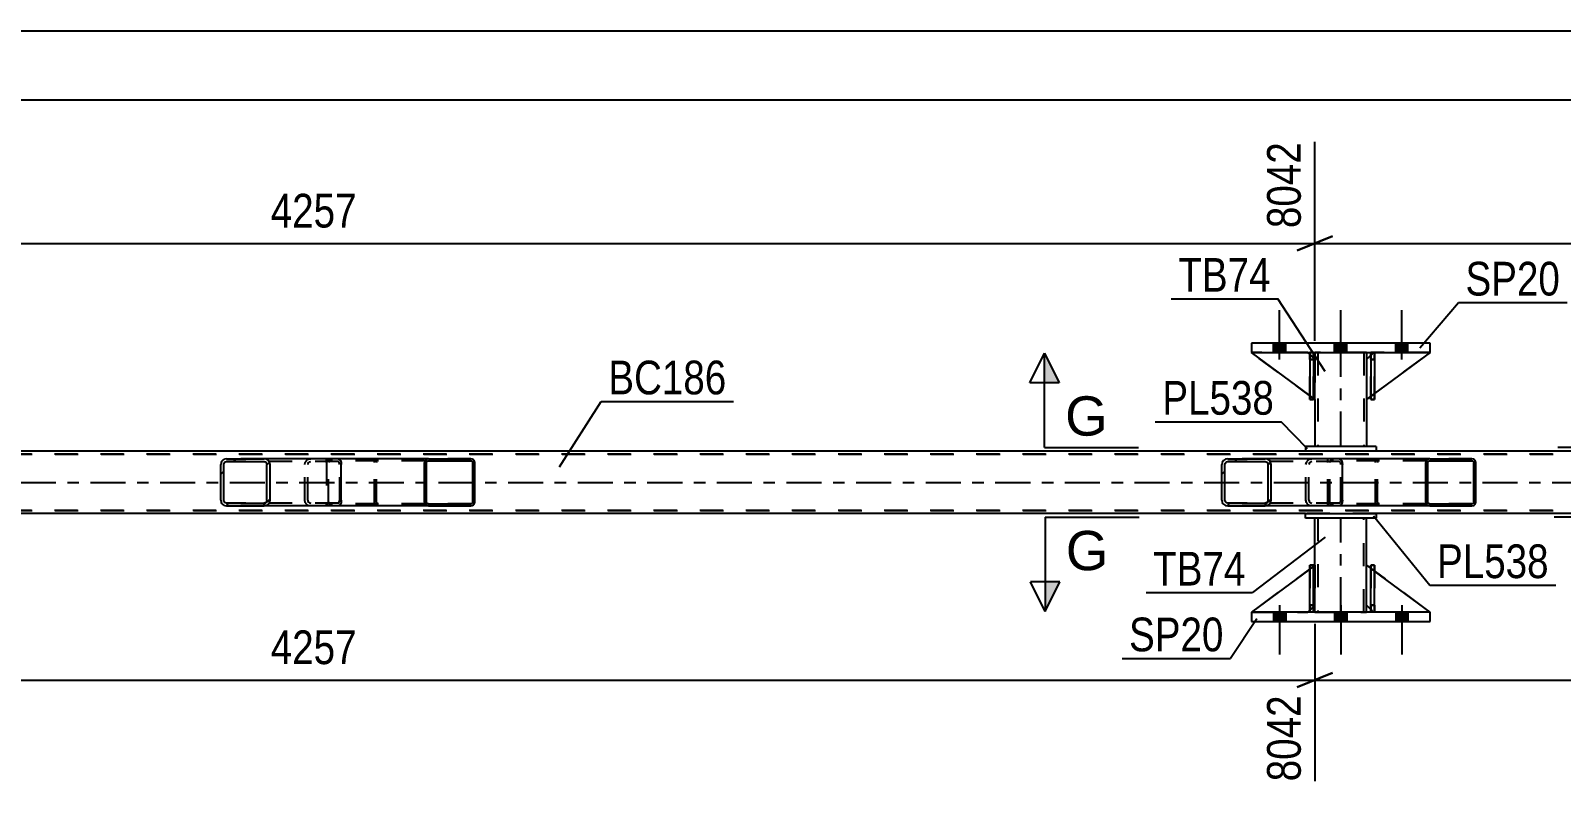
# Model space of a CAD drawing. Header units: millimetres. Extents: x 0 to 841, y 0 to 594.
# Drawn here: x 218.7 to 348.9, y 226.1 to 290.5 of the extents above; entities that cross this region are included whole.
import ezdxf

# ---------------------------------------------------------------- set-up
doc = ezdxf.new("R2010")
doc.units = ezdxf.units.MM
doc.linetypes.add('DXK_LINE_DOT2', pattern=[3.9198, 1.9599, -1.9599])
doc.linetypes.add('DXK_LINE_DOT3', pattern=[5.9187, 2.979, -0.9799, 0.9799, -0.9799])
doc.styles.add('Arial', font='ARIAL.TTF', dxfattribs={"height": 0.2})
doc.styles.add('Arial Narrow', font='ARIALN.TTF', dxfattribs={"height": 0.2})

# ---------------------------------------------------------------- blocks, each defined once
blk = doc.blocks.new('Part-318884897-5511 - 5502')
at = {"color": 7, "linetype": 'DXK_LINE_DOT2'}
for p, q in [((332.32, 241.67), (332.32, 245.07)), ((332.32, 245.07), (337.72, 241.07)), ((332.92, 241.07), (332.32, 241.67)), ((337.72, 241.07), (332.92, 241.07))]:
    blk.add_line(p, q, dxfattribs=at)
blk = doc.blocks.new('Part-318884897-5504 - 5502')
at = {"color": 7, "linetype": 'DXK_LINE_DOT2'}
for p, q in [((327.8, 245.07), (327.48, 245.07)), ((327.48, 241.67), (327.48, 245.07)), ((327.48, 241.07), (327.48, 245.07)), ((327.8, 245.07), (327.8, 241.67)), ((327.8, 241.07), (327.8, 245.07)), ((327.8, 241.67), (327.48, 241.67)), ((327.48, 241.07), (327.48, 241.67)), ((327.8, 241.07), (327.48, 241.07)), ((327.8, 241.67), (327.8, 241.07)), ((327.8, 241.07), (327.8, 241.07))]:
    blk.add_line(p, q, dxfattribs=at)
blk = doc.blocks.new('Part-318884897-5505 - 5502')
at = {"color": 7, "linetype": 'DXK_LINE_DOT2'}
for p, q in [((333, 245.07), (332.68, 245.07)), ((332.68, 241.67), (332.68, 245.07)), ((332.68, 241.07), (332.68, 245.07)), ((333, 245.07), (333, 241.67)), ((333, 241.07), (333, 245.07)), ((333, 241.67), (332.68, 241.67)), ((332.68, 241.07), (332.68, 241.67)), ((333, 241.07), (332.68, 241.07)), ((333, 241.67), (333, 241.07)), ((333, 241.07), (333, 241.07))]:
    blk.add_line(p, q, dxfattribs=at)
blk = doc.blocks.new('Part-318884897-5506 - 5502')
at = {"color": 2, "linetype": 'Continuous'}
for p, q in [((327.48, 241.07), (327.48, 245.07)), ((327.48, 245.07), (327.8, 245.07)), ((327.8, 241.07), (327.8, 245.07)), ((327.48, 241.07), (327.48, 241.07)), ((327.8, 241.07), (327.48, 241.07))]:
    blk.add_line(p, q, dxfattribs=at)
at = {"color": 7, "linetype": 'DXK_LINE_DOT2'}
for p, q in [((327.48, 245.07), (327.48, 241.67)), ((327.8, 241.67), (327.8, 245.07)), ((327.48, 241.67), (327.48, 241.07)), ((327.48, 241.67), (327.8, 241.67)), ((327.8, 241.07), (327.8, 241.67)), ((327.8, 241.07), (327.8, 241.07))]:
    blk.add_line(p, q, dxfattribs=at)
blk = doc.blocks.new('Part-318884897-5507 - 5502')
at = {"color": 2, "linetype": 'Continuous'}
for p, q in [((332.68, 241.07), (332.68, 245.07)), ((332.68, 245.07), (333, 245.07)), ((333, 241.07), (333, 245.07)), ((332.68, 241.07), (332.68, 241.07)), ((333, 241.07), (332.68, 241.07))]:
    blk.add_line(p, q, dxfattribs=at)
at = {"color": 7, "linetype": 'DXK_LINE_DOT2'}
for p, q in [((332.68, 245.07), (332.68, 241.67)), ((333, 241.67), (333, 245.07)), ((332.68, 241.67), (332.68, 241.07)), ((332.68, 241.67), (333, 241.67)), ((333, 241.07), (333, 241.67)), ((333, 241.07), (333, 241.07))]:
    blk.add_line(p, q, dxfattribs=at)
blk = doc.blocks.new('Part-318884897-5508 - 5502')
at = {"color": 7, "linetype": 'DXK_LINE_DOT2'}
for p, q in [((327.92, 245.07), (322.52, 241.07)), ((327.92, 241.67), (327.92, 245.07)), ((327.92, 245.07), (327.92, 241.67)), ((322.52, 241.07), (327.32, 241.07)), ((327.32, 241.07), (327.92, 241.67)), ((327.92, 241.67), (327.32, 241.07)), ((327.92, 241.67), (327.92, 241.67))]:
    blk.add_line(p, q, dxfattribs=at)
blk = doc.blocks.new('Part-318884897-5573 - 5502')
at = {"color": 2, "linetype": 'Continuous'}
for p, q in [((327.12, 249.47), (333.12, 249.47)), ((327.12, 249.07), (327.12, 249.47)), ((333.12, 249.07), (327.12, 249.07)), ((333.12, 249.47), (333.12, 249.07))]:
    blk.add_line(p, q, dxfattribs=at)
blk = doc.blocks.new('Part-318884897-5509 - 5502')
at = {"color": 2, "linetype": 'Continuous'}
for p, q in [((327.48, 244.74), (322.52, 241.07)), ((327.92, 245.07), (327.8, 244.98)), ((327.92, 241.67), (327.92, 245.07)), ((327.48, 241.22), (327.32, 241.07)), ((327.92, 241.67), (327.8, 241.54)), ((327.92, 241.67), (327.92, 241.67))]:
    blk.add_line(p, q, dxfattribs=at)
at = {"color": 7, "linetype": 'DXK_LINE_DOT2'}
for p, q in [((327.8, 244.98), (327.48, 244.74)), ((327.92, 241.67), (327.92, 245.07)), ((322.52, 241.07), (327.32, 241.07)), ((327.92, 241.67), (327.32, 241.07)), ((327.8, 241.54), (327.48, 241.22))]:
    blk.add_line(p, q, dxfattribs=at)
blk = doc.blocks.new('Part-318884897-5512 - 5502')
at = {"color": 2, "linetype": 'Continuous'}
for p, q in [((332.32, 241.67), (332.32, 245.07)), ((332.68, 244.81), (332.32, 245.07)), ((337.72, 241.07), (333, 244.57)), ((332.68, 241.32), (332.32, 241.67))]:
    blk.add_line(p, q, dxfattribs=at)
at = {"color": 7, "linetype": 'DXK_LINE_DOT2'}
for p, q in [((333, 244.57), (332.68, 244.81)), ((332.92, 241.07), (332.68, 241.32)), ((337.72, 241.07), (332.92, 241.07)), ((337.72, 241.07), (337.72, 241.07)), ((337.72, 241.07), (337.72, 241.07))]:
    blk.add_line(p, q, dxfattribs=at)
blk = doc.blocks.new('Part-318884897-5596 - 5502')
at = {"color": 2, "linetype": 'Continuous'}
for p, q in [((327.92, 263.15), (327.92, 262.55)), ((332.32, 263.15), (332.32, 262.55)), ((327.92, 259.15), (327.92, 255.15)), ((332.32, 259.15), (332.32, 255.15))]:
    blk.add_line(p, q, dxfattribs=at)
at = {"color": 7, "linetype": 'DXK_LINE_DOT2'}
for p, q in [((332.32, 263.15), (327.92, 263.15)), ((328.16, 263.15), (328.16, 255.15)), ((332.08, 263.15), (332.08, 255.15)), ((327.92, 262.55), (327.92, 259.15)), ((332.32, 262.55), (332.32, 259.15)), ((332.32, 255.15), (327.92, 255.15))]:
    blk.add_line(p, q, dxfattribs=at)
at = {"color": 7, "linetype": 'DXK_LINE_DOT3'}
blk.add_line((330.12, 255.15), (330.12, 263.15), dxfattribs=at)
blk = doc.blocks.new('Part-318884897-5533 - 5502')
at = {"color": 2, "linetype": 'Continuous'}
for p, q in [((327.8, 263.15), (327.48, 263.15)), ((327.48, 263.15), (327.48, 259.15)), ((327.8, 263.15), (327.8, 263.15)), ((327.8, 263.15), (327.8, 259.15)), ((327.8, 259.15), (327.48, 259.15))]:
    blk.add_line(p, q, dxfattribs=at)
at = {"color": 7, "linetype": 'DXK_LINE_DOT2'}
for p, q in [((327.48, 262.55), (327.48, 263.15)), ((327.8, 262.55), (327.8, 263.15)), ((327.8, 263.15), (327.8, 263.15)), ((327.8, 262.55), (327.48, 262.55)), ((327.48, 262.55), (327.48, 259.15)), ((327.8, 259.15), (327.8, 262.55))]:
    blk.add_line(p, q, dxfattribs=at)
blk = doc.blocks.new('Part-318884897-5534 - 5502')
at = {"color": 2, "linetype": 'Continuous'}
for p, q in [((333, 263.15), (332.68, 263.15)), ((332.68, 263.15), (332.68, 259.15)), ((333, 263.15), (333, 263.15)), ((333, 263.15), (333, 259.15)), ((333, 259.15), (332.68, 259.15))]:
    blk.add_line(p, q, dxfattribs=at)
at = {"color": 7, "linetype": 'DXK_LINE_DOT2'}
for p, q in [((332.68, 262.55), (332.68, 263.15)), ((333, 262.55), (333, 263.15)), ((333, 263.15), (333, 263.15)), ((333, 262.55), (332.68, 262.55)), ((332.68, 262.55), (332.68, 259.15)), ((333, 259.15), (333, 262.55))]:
    blk.add_line(p, q, dxfattribs=at)
blk = doc.blocks.new('Part-318884897-5535 - 5502')
at = {"color": 7, "linetype": 'DXK_LINE_DOT2'}
for p, q in [((327.92, 259.15), (322.52, 263.15)), ((322.52, 263.15), (327.32, 263.15)), ((327.32, 263.15), (327.92, 262.55)), ((327.92, 262.55), (327.32, 263.15)), ((327.92, 262.55), (327.92, 259.15)), ((327.92, 262.55), (327.92, 262.55)), ((327.92, 262.55), (327.92, 259.15))]:
    blk.add_line(p, q, dxfattribs=at)
blk = doc.blocks.new('Part-318884897-5536 - 5502')
at = {"color": 2, "linetype": 'Continuous'}
for p, q in [((327.48, 259.48), (322.52, 263.15)), ((327.48, 263), (327.32, 263.15)), ((327.92, 262.55), (327.8, 262.68)), ((327.92, 262.55), (327.92, 262.55)), ((327.92, 259.15), (327.92, 262.55)), ((327.8, 259.24), (327.92, 259.15)), ((327.92, 259.15), (327.92, 259.15))]:
    blk.add_line(p, q, dxfattribs=at)
at = {"color": 7, "linetype": 'DXK_LINE_DOT2'}
for p, q in [((327.32, 263.15), (322.52, 263.15)), ((327.32, 263.15), (327.92, 262.55)), ((327.8, 262.68), (327.48, 263)), ((327.92, 262.55), (327.92, 259.15)), ((327.8, 259.24), (327.48, 259.48))]:
    blk.add_line(p, q, dxfattribs=at)
blk = doc.blocks.new('Part-318884897-5537 - 5502')
at = {"color": 7, "linetype": 'DXK_LINE_DOT2'}
for p, q in [((332.92, 263.15), (332.32, 262.55)), ((332.32, 259.15), (337.72, 263.15)), ((337.72, 263.15), (332.92, 263.15)), ((332.32, 262.55), (332.32, 259.15))]:
    blk.add_line(p, q, dxfattribs=at)
blk = doc.blocks.new('Part-318884897-5538 - 5502')
at = {"color": 7, "linetype": 'DXK_LINE_DOT2'}
for p, q in [((332.92, 263.15), (332.68, 262.9)), ((337.72, 263.15), (332.92, 263.15)), ((333, 259.65), (332.68, 259.41))]:
    blk.add_line(p, q, dxfattribs=at)
at = {"color": 2, "linetype": 'Continuous'}
for p, q in [((337.72, 263.15), (333, 259.65)), ((332.68, 262.9), (332.32, 262.55)), ((332.32, 262.55), (332.32, 259.15)), ((332.68, 259.41), (332.32, 259.15))]:
    blk.add_line(p, q, dxfattribs=at)
blk = doc.blocks.new('Part-318884897-5607 - 5502')
at = {"linetype": 'Continuous'}
h = blk.add_hatch(dxfattribs=at)
h.set_pattern_fill('', scale=0.7, style=0, pattern_type=0)
h.set_pattern_definition([(45, (239.028, 253.8129), (-1.57154, 1.57154), [])])
h.paths.add_polyline_path([(239.07, 253.63), (239.03, 253.81), (238.92, 253.97), (238.76, 254.07), (238.56, 254.11), (235.38, 254.11), (235.19, 254.07), (235.02, 253.97), (234.91, 253.81), (234.88, 253.63), (234.88, 250.59), (234.91, 250.41), (235.02, 250.25), (235.19, 250.15), (235.38, 250.11), (238.56, 250.11), (238.76, 250.15), (238.92, 250.25), (239.03, 250.41), (239.07, 250.59)])
h.paths.add_polyline_path([(238.8, 250.5), (238.74, 250.42), (238.66, 250.37), (238.56, 250.35), (235.38, 250.35), (235.28, 250.37), (235.2, 250.42), (235.15, 250.5), (235.13, 250.59), (235.13, 253.63), (235.15, 253.72), (235.2, 253.8), (235.28, 253.85), (235.38, 253.87), (238.56, 253.87), (238.66, 253.85), (238.74, 253.8), (238.8, 253.72), (238.81, 253.63), (238.81, 250.59)])
at = {"color": 2, "linetype": 'Continuous'}
for p, q in [((235.38, 254.11), (235.19, 254.07)), ((235.2, 253.8), (235.28, 253.85)), ((235.28, 253.85), (235.38, 253.87)), ((235.38, 254.11), (238.56, 254.11)), ((235.38, 253.87), (238.56, 253.87)), ((244.86, 254.11), (238.56, 254.11)), ((238.76, 254.07), (238.56, 254.11)), ((238.56, 253.87), (238.66, 253.85)), ((238.66, 253.85), (238.74, 253.8)), ((244.86, 254.11), (244.97, 254.07)), ((244.97, 254.07), (245.06, 253.97)), ((245.06, 253.97), (245.11, 253.81)), ((234.91, 253.81), (234.88, 253.63)), ((234.88, 250.59), (234.88, 253.63)), ((235.13, 253.63), (235.15, 253.72)), ((235.13, 250.59), (235.13, 253.63)), ((235.15, 253.72), (235.2, 253.8)), ((238.74, 253.8), (238.8, 253.72)), ((238.8, 253.72), (238.81, 253.63)), ((238.81, 250.59), (238.81, 253.63)), ((239.07, 253.63), (239.03, 253.81)), ((239.07, 250.59), (239.07, 253.63)), ((245.11, 253.81), (245.13, 253.63)), ((245.13, 250.59), (245.13, 253.63)), ((234.88, 250.59), (234.91, 250.41)), ((235.15, 250.5), (235.13, 250.59)), ((235.2, 250.42), (235.15, 250.5)), ((235.19, 250.15), (235.38, 250.11)), ((235.28, 250.37), (235.2, 250.42)), ((235.38, 250.35), (235.28, 250.37)), ((235.38, 250.35), (238.56, 250.35)), ((235.38, 250.11), (238.56, 250.11)), ((238.66, 250.37), (238.56, 250.35)), ((238.56, 250.11), (238.76, 250.15)), ((244.86, 250.11), (238.56, 250.11)), ((238.74, 250.42), (238.66, 250.37)), ((238.8, 250.5), (238.74, 250.42)), ((238.81, 250.59), (238.8, 250.5)), ((239.03, 250.41), (239.07, 250.59)), ((244.97, 250.15), (244.86, 250.11)), ((245.06, 250.25), (244.97, 250.15)), ((245.11, 250.41), (245.06, 250.25)), ((245.13, 250.59), (245.11, 250.41))]:
    blk.add_line(p, q, dxfattribs=at)
at = {"color": 7, "linetype": 'DXK_LINE_DOT2'}
for p, q in [((238.56, 254.11), (235.38, 254.11)), ((244.86, 253.87), (235.38, 253.87)), ((242.34, 254.07), (242.53, 254.11)), ((242.37, 253.81), (242.43, 253.85)), ((242.43, 253.85), (242.53, 253.87)), ((243.87, 253.87), (243.87, 254.11)), ((244.92, 253.85), (244.86, 253.87)), ((244.96, 253.8), (244.92, 253.85)), ((242.03, 253.63), (242.06, 253.81)), ((242.03, 250.59), (242.03, 253.63)), ((242.3, 253.72), (242.28, 253.63)), ((242.28, 250.59), (242.28, 253.63)), ((242.35, 253.8), (242.3, 253.72)), ((242.35, 253.8), (242.37, 253.81)), ((244.99, 253.72), (244.96, 253.8)), ((245, 253.63), (244.99, 253.72)), ((245, 250.59), (245, 253.63)), ((244.86, 250.35), (235.38, 250.35)), ((238.56, 250.11), (235.38, 250.11)), ((242.06, 250.41), (242.03, 250.59)), ((242.28, 250.59), (242.3, 250.5)), ((242.3, 250.5), (242.35, 250.42)), ((242.53, 250.11), (242.34, 250.15)), ((242.35, 250.42), (242.43, 250.37)), ((242.43, 250.37), (242.53, 250.35)), ((243.87, 250.11), (243.87, 250.35)), ((244.86, 250.35), (244.92, 250.37)), ((244.92, 250.37), (244.96, 250.42)), ((244.96, 250.42), (244.99, 250.5)), ((244.99, 250.5), (245, 250.59))]:
    blk.add_line(p, q, dxfattribs=at)
at = {"color": 2, "linetype": 'Continuous'}
for centre, start, end in [((235.36, 253.61), 111.1941, 156.1506), ((238.58, 253.61), 23.8494, 68.8059), ((235.36, 250.6), 203.8494, 248.8059), ((238.58, 250.6), 291.1941, 336.1506)]:
    blk.add_arc(centre, 0.492, start, end, dxfattribs=at)
at = {"color": 7, "linetype": 'DXK_LINE_DOT2'}
for centre, start, end in [((242.51, 253.61), 111.1941, 156.1506), ((242.51, 250.6), 203.8494, 248.8059)]:
    blk.add_arc(centre, 0.492, start, end, dxfattribs=at)
blk = doc.blocks.new('Part-318884897-5608 - 5502')
at = {"linetype": 'Continuous'}
h = blk.add_hatch(dxfattribs=at)
h.set_pattern_fill('', scale=0.7, style=0, pattern_type=0)
h.set_pattern_definition([(45, (256.4518, 253.9117), (-1.57154, 1.57154), [])])
h.paths.add_polyline_path([(256.48, 253.79), (256.45, 253.91), (256.38, 254.02), (256.27, 254.08), (256.14, 254.11), (252.56, 254.11), (252.43, 254.08), (252.32, 254.02), (252.25, 253.91), (252.22, 253.79), (252.22, 250.43), (252.25, 250.31), (252.32, 250.2), (252.43, 250.13), (252.56, 250.11), (256.14, 250.11), (256.27, 250.13), (256.38, 250.2), (256.45, 250.31), (256.48, 250.43)])
h.paths.add_polyline_path([(256.29, 250.37), (256.26, 250.32), (256.2, 250.28), (256.14, 250.27), (252.56, 250.27), (252.5, 250.28), (252.44, 250.32), (252.4, 250.37), (252.39, 250.43), (252.39, 253.79), (252.4, 253.85), (252.44, 253.9), (252.5, 253.94), (252.56, 253.95), (256.14, 253.95), (256.2, 253.94), (256.26, 253.9), (256.29, 253.85), (256.31, 253.79), (256.31, 250.43)])
at = {"color": 7, "linetype": 'DXK_LINE_DOT2'}
for p, q in [((243.88, 253.81), (243.9, 253.91)), ((244.06, 253.85), (244.04, 253.79)), ((244.09, 253.9), (244.06, 253.85)), ((244.08, 254.08), (244.21, 254.11)), ((244.15, 253.94), (244.09, 253.9)), ((244.21, 253.95), (244.15, 253.94)), ((244.86, 254.11), (244.21, 254.11)), ((256.14, 253.95), (244.21, 253.95)), ((247.79, 254.11), (247.92, 254.08)), ((247.85, 253.94), (247.79, 253.95)), ((247.91, 253.9), (247.85, 253.94)), ((247.95, 253.85), (247.91, 253.9)), ((247.96, 253.79), (247.95, 253.85)), ((248.1, 253.91), (248.13, 253.79)), ((256.14, 254.11), (252.56, 254.11)), ((243.87, 253.79), (243.88, 253.81)), ((243.87, 253.79), (243.87, 250.43)), ((244.04, 250.43), (244.04, 253.79)), ((247.96, 250.43), (247.96, 253.79)), ((248.13, 250.43), (248.13, 253.79)), ((243.88, 250.41), (243.87, 250.43)), ((243.9, 250.31), (243.88, 250.41)), ((244.04, 250.43), (244.06, 250.37)), ((244.06, 250.37), (244.09, 250.32)), ((244.21, 250.11), (244.08, 250.13)), ((244.09, 250.32), (244.15, 250.28)), ((244.15, 250.28), (244.21, 250.27)), ((256.14, 250.27), (244.21, 250.27)), ((244.86, 250.11), (244.21, 250.11)), ((247.79, 250.27), (247.85, 250.28)), ((247.92, 250.13), (247.79, 250.11)), ((247.85, 250.28), (247.91, 250.32)), ((247.91, 250.32), (247.95, 250.37)), ((247.95, 250.37), (247.96, 250.43)), ((248.13, 250.43), (248.1, 250.31)), ((256.14, 250.11), (252.56, 250.11))]:
    blk.add_line(p, q, dxfattribs=at)
at = {"color": 2, "linetype": 'Continuous'}
for p, q in [((252.56, 254.11), (244.86, 254.11)), ((252.25, 253.91), (252.22, 253.79)), ((252.39, 253.79), (252.4, 253.85)), ((252.4, 253.85), (252.44, 253.9)), ((252.56, 254.11), (252.43, 254.08)), ((252.44, 253.9), (252.5, 253.94)), ((252.5, 253.94), (252.56, 253.95)), ((252.56, 254.11), (256.14, 254.11)), ((252.56, 253.95), (256.14, 253.95)), ((256.27, 254.08), (256.14, 254.11)), ((256.14, 253.95), (256.2, 253.94)), ((256.2, 253.94), (256.26, 253.9)), ((256.26, 253.9), (256.29, 253.85)), ((256.29, 253.85), (256.31, 253.79)), ((256.48, 253.79), (256.45, 253.91)), ((252.22, 250.43), (252.22, 253.79)), ((252.39, 250.43), (252.39, 253.79)), ((256.31, 250.43), (256.31, 253.79)), ((256.48, 250.43), (256.48, 253.79)), ((252.56, 250.11), (244.86, 250.11)), ((252.22, 250.43), (252.25, 250.31)), ((252.4, 250.37), (252.39, 250.43)), ((252.44, 250.32), (252.4, 250.37)), ((252.43, 250.13), (252.56, 250.11)), ((252.5, 250.28), (252.44, 250.32)), ((252.56, 250.27), (252.5, 250.28)), ((252.56, 250.27), (256.14, 250.27)), ((252.56, 250.11), (256.14, 250.11)), ((256.2, 250.28), (256.14, 250.27)), ((256.14, 250.11), (256.27, 250.13)), ((256.26, 250.32), (256.2, 250.28)), ((256.29, 250.37), (256.26, 250.32)), ((256.31, 250.43), (256.29, 250.37)), ((256.45, 250.31), (256.48, 250.43))]:
    blk.add_line(p, q, dxfattribs=at)
at = {"color": 7, "linetype": 'DXK_LINE_DOT2'}
for centre, start, end in [((244.2, 253.78), 110.7583, 155.6801), ((247.8, 253.78), 24.3199, 69.2417), ((244.2, 250.44), 204.3199, 249.2417), ((247.8, 250.44), 290.7583, 335.6801)]:
    blk.add_arc(centre, 0.331, start, end, dxfattribs=at)
at = {"color": 2, "linetype": 'Continuous'}
for centre, start, end in [((252.55, 253.78), 110.7583, 155.68), ((256.15, 253.78), 24.32, 69.2417), ((252.55, 250.44), 204.32, 249.2417), ((256.15, 250.44), 290.7583, 335.68)]:
    blk.add_arc(centre, 0.331, start, end, dxfattribs=at)
blk = doc.blocks.new('Part-318884897-5557 - 5502')
at = {"linetype": 'Continuous'}
h = blk.add_hatch(dxfattribs=at)
h.set_pattern_fill('', scale=0.7, style=0, pattern_type=0)
h.set_pattern_definition([(45, (341.586, 253.9117), (-1.57154, 1.57154), [])])
h.paths.add_polyline_path([(341.61, 253.79), (341.59, 253.91), (341.51, 254.02), (341.4, 254.08), (341.27, 254.11), (337.7, 254.11), (337.57, 254.08), (337.46, 254.02), (337.38, 253.91), (337.36, 253.79), (337.36, 250.43), (337.38, 250.31), (337.46, 250.2), (337.57, 250.13), (337.7, 250.11), (341.27, 250.11), (341.4, 250.13), (341.51, 250.2), (341.59, 250.31), (341.61, 250.43)])
h.paths.add_polyline_path([(341.43, 250.37), (341.39, 250.32), (341.34, 250.28), (341.27, 250.27), (337.7, 250.27), (337.63, 250.28), (337.58, 250.32), (337.54, 250.37), (337.53, 250.43), (337.53, 253.79), (337.54, 253.85), (337.58, 253.9), (337.63, 253.94), (337.7, 253.95), (341.27, 253.95), (341.34, 253.94), (341.39, 253.9), (341.43, 253.85), (341.44, 253.79), (341.44, 250.43)])
at = {"color": 7, "linetype": 'DXK_LINE_DOT2'}
for p, q in [((329.01, 253.79), (329.03, 253.91)), ((329.19, 253.85), (329.18, 253.79)), ((329.23, 253.9), (329.19, 253.85)), ((329.22, 254.08), (329.35, 254.11)), ((329.28, 253.94), (329.23, 253.9)), ((329.35, 253.95), (329.28, 253.94)), ((330, 254.11), (329.35, 254.11)), ((341.27, 253.95), (329.35, 253.95)), ((332.92, 254.11), (333.05, 254.08)), ((332.99, 253.94), (332.92, 253.95)), ((333.04, 253.9), (332.99, 253.94)), ((333.08, 253.85), (333.04, 253.9)), ((333.09, 253.79), (333.08, 253.85)), ((333.24, 253.91), (333.26, 253.79)), ((341.27, 254.11), (337.7, 254.11)), ((329.01, 250.43), (329.01, 253.79)), ((329.18, 250.43), (329.18, 253.79)), ((333.09, 250.43), (333.09, 253.79)), ((333.26, 250.43), (333.26, 253.79)), ((329.03, 250.31), (329.01, 250.43)), ((329.18, 250.43), (329.19, 250.37)), ((329.19, 250.37), (329.23, 250.32)), ((329.35, 250.11), (329.22, 250.13)), ((329.23, 250.32), (329.28, 250.28)), ((329.28, 250.28), (329.35, 250.27)), ((341.27, 250.27), (329.35, 250.27)), ((330, 250.11), (329.35, 250.11)), ((332.92, 250.27), (332.99, 250.28)), ((333.05, 250.13), (332.92, 250.11)), ((332.99, 250.28), (333.04, 250.32)), ((333.04, 250.32), (333.08, 250.37)), ((333.08, 250.37), (333.09, 250.43)), ((333.26, 250.43), (333.24, 250.31)), ((341.27, 250.11), (337.7, 250.11))]:
    blk.add_line(p, q, dxfattribs=at)
at = {"color": 2, "linetype": 'Continuous'}
for p, q in [((337.7, 254.11), (330, 254.11)), ((337.38, 253.91), (337.36, 253.79)), ((337.53, 253.79), (337.54, 253.85)), ((337.54, 253.85), (337.58, 253.9)), ((337.7, 254.11), (337.57, 254.08)), ((337.58, 253.9), (337.63, 253.94)), ((337.63, 253.94), (337.7, 253.95)), ((337.7, 254.11), (341.27, 254.11)), ((337.7, 253.95), (341.27, 253.95)), ((341.4, 254.08), (341.27, 254.11)), ((341.27, 253.95), (341.34, 253.94)), ((341.34, 253.94), (341.39, 253.9)), ((341.39, 253.9), (341.43, 253.85)), ((341.43, 253.85), (341.44, 253.79)), ((341.61, 253.79), (341.59, 253.91)), ((337.36, 250.43), (337.36, 253.79)), ((337.53, 250.43), (337.53, 253.79)), ((341.44, 250.43), (341.44, 253.79)), ((341.61, 250.43), (341.61, 253.79)), ((337.7, 250.11), (330, 250.11)), ((337.36, 250.43), (337.38, 250.31)), ((337.54, 250.37), (337.53, 250.43)), ((337.58, 250.32), (337.54, 250.37)), ((337.57, 250.13), (337.7, 250.11)), ((337.63, 250.28), (337.58, 250.32)), ((337.7, 250.27), (337.63, 250.28)), ((337.7, 250.27), (341.27, 250.27)), ((337.7, 250.11), (341.27, 250.11)), ((341.34, 250.28), (341.27, 250.27)), ((341.27, 250.11), (341.4, 250.13)), ((341.39, 250.32), (341.34, 250.28)), ((341.43, 250.37), (341.39, 250.32)), ((341.44, 250.43), (341.43, 250.37)), ((341.59, 250.31), (341.61, 250.43))]:
    blk.add_line(p, q, dxfattribs=at)
at = {"color": 7, "linetype": 'DXK_LINE_DOT2'}
for centre, start, end in [((332.94, 253.78), 24.3199, 69.2417), ((329.33, 250.44), 204.3199, 249.2417), ((332.94, 250.44), 290.7583, 335.6801)]:
    blk.add_arc(centre, 0.331, start, end, dxfattribs=at)
at = {"color": 2, "linetype": 'Continuous'}
for centre, start, end in [((337.68, 253.78), 110.7583, 155.68), ((341.28, 253.78), 24.32, 69.2417), ((337.68, 250.44), 204.32, 249.2417), ((341.28, 250.44), 290.7583, 335.68)]:
    blk.add_arc(centre, 0.331, start, end, dxfattribs=at)
blk = doc.blocks.new('Part-318884897-5578 - 5502')
at = {"color": 2, "linetype": 'Continuous'}
for p, q in [((327.92, 245.07), (327.92, 249.07)), ((332.32, 245.07), (332.32, 249.07)), ((327.92, 241.07), (327.92, 241.67)), ((332.32, 241.07), (332.32, 241.67))]:
    blk.add_line(p, q, dxfattribs=at)
at = {"color": 7, "linetype": 'DXK_LINE_DOT2'}
for p, q in [((332.32, 249.07), (327.92, 249.07)), ((328.16, 249.07), (328.16, 241.07)), ((332.08, 241.07), (332.08, 249.07)), ((327.92, 241.67), (327.92, 245.07)), ((332.32, 241.67), (332.32, 245.07)), ((327.92, 241.07), (332.32, 241.07))]:
    blk.add_line(p, q, dxfattribs=at)
at = {"color": 7, "linetype": 'DXK_LINE_DOT3'}
blk.add_line((330.12, 241.07), (330.12, 249.07), dxfattribs=at)
blk = doc.blocks.new('Part-318884897-5583 - 5502')
at = {"color": 2, "linetype": 'Continuous'}
for p, q in [((337.72, 263.95), (322.52, 263.95)), ((322.52, 263.95), (322.52, 263.15)), ((322.52, 263.15), (337.72, 263.15)), ((337.72, 263.15), (337.72, 263.95))]:
    blk.add_line(p, q, dxfattribs=at)
blk = doc.blocks.new('Part-318884897-5588 - 5502')
at = {"color": 2, "linetype": 'Continuous'}
for p, q in [((322.52, 241.07), (322.52, 240.27)), ((337.72, 241.07), (322.52, 241.07)), ((337.72, 240.27), (337.72, 241.07)), ((322.52, 240.27), (337.72, 240.27))]:
    blk.add_line(p, q, dxfattribs=at)
blk = doc.blocks.new('Part-318884897-5589 - 5502')
at = {"color": 7, "linetype": 'DXK_LINE_DOT2'}
for p, q in [((327.48, 262.55), (327.48, 263.15)), ((327.48, 263.15), (327.48, 263.15)), ((327.48, 263.15), (327.48, 259.15)), ((327.8, 263.15), (327.48, 263.15)), ((327.8, 262.55), (327.8, 263.15)), ((327.8, 259.15), (327.8, 263.15)), ((327.48, 259.15), (327.48, 262.55)), ((327.48, 262.55), (327.8, 262.55)), ((327.8, 262.55), (327.8, 259.15)), ((327.48, 259.15), (327.8, 259.15))]:
    blk.add_line(p, q, dxfattribs=at)
blk = doc.blocks.new('Part-318884897-5590 - 5502')
at = {"color": 7, "linetype": 'DXK_LINE_DOT2'}
for p, q in [((332.68, 262.55), (332.68, 263.15)), ((332.68, 263.15), (332.68, 263.15)), ((332.68, 263.15), (332.68, 259.15)), ((333, 263.15), (332.68, 263.15)), ((333, 262.55), (333, 263.15)), ((333, 259.15), (333, 263.15)), ((332.68, 259.15), (332.68, 262.55)), ((332.68, 262.55), (333, 262.55)), ((333, 262.55), (333, 259.15)), ((332.68, 259.15), (333, 259.15))]:
    blk.add_line(p, q, dxfattribs=at)
blk = doc.blocks.new('Part-318884897-5609 - 5502')
at = {"linetype": 'Continuous'}
h = blk.add_hatch(dxfattribs=at)
h.set_pattern_fill('', scale=0.7, style=0, pattern_type=0)
h.set_pattern_definition([(45, (324.1622, 253.8129), (-1.57154, 1.57154), [])])
h.paths.add_polyline_path([(324.2, 253.63), (324.16, 253.81), (324.05, 253.97), (323.89, 254.07), (323.7, 254.11), (320.51, 254.11), (320.32, 254.07), (320.16, 253.97), (320.05, 253.81), (320.01, 253.63), (320.01, 250.59), (320.05, 250.41), (320.16, 250.25), (320.32, 250.15), (320.51, 250.11), (323.7, 250.11), (323.89, 250.15), (324.05, 250.25), (324.16, 250.41), (324.2, 250.59)])
h.paths.add_polyline_path([(323.93, 250.5), (323.88, 250.42), (323.79, 250.37), (323.7, 250.35), (320.51, 250.35), (320.42, 250.37), (320.34, 250.42), (320.28, 250.5), (320.26, 250.59), (320.26, 253.63), (320.28, 253.72), (320.34, 253.8), (320.42, 253.85), (320.51, 253.87), (323.7, 253.87), (323.79, 253.85), (323.88, 253.8), (323.93, 253.72), (323.95, 253.63), (323.95, 250.59)])
at = {"color": 2, "linetype": 'Continuous'}
for p, q in [((320.51, 254.11), (320.32, 254.07)), ((320.34, 253.8), (320.42, 253.85)), ((320.42, 253.85), (320.51, 253.87)), ((320.51, 254.11), (323.7, 254.11)), ((320.51, 253.87), (323.7, 253.87)), ((330, 254.11), (323.7, 254.11)), ((323.89, 254.07), (323.7, 254.11)), ((323.7, 253.87), (323.79, 253.85)), ((323.79, 253.85), (323.88, 253.8)), ((330, 254.11), (330.1, 254.07)), ((330.1, 254.07), (330.19, 253.97)), ((330.19, 253.97), (330.25, 253.81)), ((320.05, 253.81), (320.01, 253.63)), ((320.01, 250.59), (320.01, 253.63)), ((320.26, 253.63), (320.28, 253.72)), ((320.26, 250.59), (320.26, 253.63)), ((320.28, 253.72), (320.34, 253.8)), ((323.88, 253.8), (323.93, 253.72)), ((323.93, 253.72), (323.95, 253.63)), ((323.95, 250.59), (323.95, 253.63)), ((324.2, 253.63), (324.16, 253.81)), ((324.2, 250.59), (324.2, 253.63)), ((330.25, 253.81), (330.27, 253.63)), ((330.27, 250.59), (330.27, 253.63)), ((320.01, 250.59), (320.05, 250.41)), ((320.28, 250.5), (320.26, 250.59)), ((320.34, 250.42), (320.28, 250.5)), ((320.32, 250.15), (320.51, 250.11)), ((320.42, 250.37), (320.34, 250.42)), ((320.51, 250.35), (320.42, 250.37)), ((320.51, 250.35), (323.7, 250.35)), ((320.51, 250.11), (323.7, 250.11)), ((323.79, 250.37), (323.7, 250.35)), ((323.7, 250.11), (323.89, 250.15)), ((330, 250.11), (323.7, 250.11)), ((323.88, 250.42), (323.79, 250.37)), ((323.93, 250.5), (323.88, 250.42)), ((323.95, 250.59), (323.93, 250.5)), ((324.16, 250.41), (324.2, 250.59)), ((330.1, 250.15), (330, 250.11)), ((330.19, 250.25), (330.1, 250.15)), ((330.25, 250.41), (330.19, 250.25)), ((330.27, 250.59), (330.25, 250.41))]:
    blk.add_line(p, q, dxfattribs=at)
at = {"color": 7, "linetype": 'DXK_LINE_DOT2'}
for p, q in [((323.7, 254.11), (320.51, 254.11)), ((330, 253.87), (320.51, 253.87)), ((327.47, 254.07), (327.66, 254.11)), ((327.57, 253.85), (327.49, 253.8)), ((327.66, 253.87), (327.57, 253.85)), ((329.01, 253.87), (329.01, 254.11)), ((330.05, 253.85), (330, 253.87)), ((330.09, 253.8), (330.05, 253.85)), ((327.16, 253.63), (327.2, 253.81)), ((327.16, 250.59), (327.16, 253.63)), ((327.43, 253.72), (327.41, 253.63)), ((327.41, 250.59), (327.41, 253.63)), ((327.49, 253.8), (327.43, 253.72)), ((330.12, 253.72), (330.09, 253.8)), ((330.13, 253.63), (330.12, 253.72)), ((330.13, 250.59), (330.13, 253.63)), ((330, 250.35), (320.51, 250.35)), ((323.7, 250.11), (320.51, 250.11)), ((327.2, 250.41), (327.16, 250.59)), ((327.41, 250.59), (327.43, 250.5)), ((327.43, 250.5), (327.49, 250.42)), ((327.66, 250.11), (327.47, 250.15)), ((327.49, 250.42), (327.51, 250.41)), ((327.51, 250.41), (327.57, 250.37)), ((327.57, 250.37), (327.66, 250.35)), ((329.01, 250.11), (329.01, 250.35)), ((330, 250.35), (330.05, 250.37)), ((330.05, 250.37), (330.09, 250.42)), ((330.09, 250.42), (330.12, 250.5)), ((330.12, 250.5), (330.13, 250.59))]:
    blk.add_line(p, q, dxfattribs=at)
at = {"color": 2, "linetype": 'Continuous'}
for centre, start, end in [((320.5, 253.61), 111.1941, 156.1506), ((323.71, 253.61), 23.8494, 68.8059), ((320.5, 250.6), 203.8494, 248.8059), ((323.71, 250.6), 291.1941, 336.1506)]:
    blk.add_arc(centre, 0.492, start, end, dxfattribs=at)
at = {"color": 7, "linetype": 'DXK_LINE_DOT2'}
for centre, start, end in [((327.65, 253.61), 111.1941, 156.1506), ((327.65, 250.6), 203.8494, 248.8059)]:
    blk.add_arc(centre, 0.492, start, end, dxfattribs=at)
blk = doc.blocks.new('Part-318884897-5625 - 5502')
at = {"color": 2, "linetype": 'Continuous'}
for p, q in [((333.12, 255.15), (327.12, 255.15)), ((327.12, 255.15), (327.12, 254.75)), ((333.12, 255.15), (333.12, 254.75)), ((333.12, 254.75), (327.12, 254.75))]:
    blk.add_line(p, q, dxfattribs=at)
blk = doc.blocks.new('Part-318884897-5674 - 5502')
at = {"color": 7, "linetype": 'DXK_LINE_DOT2'}
for p, q in [((728.35, 254.51), (64, 254.51)), ((64, 254.51), (727.63, 254.51)), ((333.12, 254.75), (327.12, 254.75)), ((728.35, 249.71), (64, 249.71)), ((64, 249.71), (727.63, 249.71)), ((333.12, 249.47), (327.12, 249.47))]:
    blk.add_line(p, q, dxfattribs=at)
at = {"color": 2, "linetype": 'Continuous'}
for p, q in [((327.12, 254.75), (162.85, 254.75)), ((582.53, 254.75), (333.12, 254.75)), ((327.12, 249.47), (162.85, 249.47)), ((582.53, 249.47), (333.12, 249.47))]:
    blk.add_line(p, q, dxfattribs=at)
at = {"color": 7, "linetype": 'DXK_LINE_DOT3'}
blk.add_line((64, 252.11), (728.01, 252.11), dxfattribs=at)
blk = doc.blocks.new('Bolt-318884897-5720 - 5502')
at = {"linetype": 'Continuous'}
for points in [[(325.44, 241.07), (324.4, 241.07), (324.4, 240.27), (325.44, 240.27)], [(325.44, 241.07), (324.4, 241.07), (324.4, 240.27), (325.44, 240.27)], [(325.44, 241.07), (324.4, 241.07), (324.4, 240.27), (325.44, 240.27)], [(330.64, 241.07), (329.6, 241.07), (329.6, 240.27), (330.64, 240.27)], [(330.64, 241.07), (329.6, 241.07), (329.6, 240.27), (330.64, 240.27)], [(335.84, 241.07), (334.8, 241.07), (334.8, 240.27), (335.84, 240.27)], [(335.84, 241.07), (334.8, 241.07), (334.8, 240.27), (335.84, 240.27)], [(335.84, 241.07), (334.8, 241.07), (334.8, 240.27), (335.84, 240.27)]]:
    blk.add_hatch(color=1, dxfattribs=at).paths.add_polyline_path(points)
at = {"color": 1, "linetype": 'Continuous'}
for p, q in [((324.4, 241.07), (324.4, 240.27)), ((324.4, 241.07), (324.4, 240.27)), ((324.4, 241.07), (324.4, 240.27)), ((324.92, 241.67), (324.92, 237.47)), ((324.92, 241.67), (324.92, 237.47)), ((324.92, 241.67), (324.92, 237.47)), ((325.44, 241.07), (325.44, 240.27)), ((325.44, 241.07), (325.44, 240.27)), ((325.44, 241.07), (325.44, 240.27)), ((329.6, 241.07), (329.6, 240.27)), ((329.6, 241.07), (329.6, 240.27)), ((330.12, 241.67), (330.12, 237.47)), ((330.12, 241.67), (330.12, 237.47)), ((330.64, 241.07), (330.64, 240.27)), ((330.64, 241.07), (330.64, 240.27)), ((334.8, 241.07), (334.8, 240.27)), ((334.8, 241.07), (334.8, 240.27)), ((334.8, 241.07), (334.8, 240.27)), ((335.32, 241.67), (335.32, 237.47)), ((335.32, 241.67), (335.32, 237.47)), ((335.32, 241.67), (335.32, 237.47)), ((335.84, 241.07), (335.84, 240.27)), ((335.84, 241.07), (335.84, 240.27)), ((335.84, 241.07), (335.84, 240.27))]:
    blk.add_line(p, q, dxfattribs=at)
blk = doc.blocks.new('Bolt-318884897-5721 - 5502')
at = {"linetype": 'Continuous'}
for points in [[(324.4, 263.15), (325.44, 263.15), (325.44, 263.95), (324.4, 263.95)], [(324.4, 263.15), (325.44, 263.15), (325.44, 263.95), (324.4, 263.95)], [(324.4, 263.15), (325.44, 263.15), (325.44, 263.95), (324.4, 263.95)], [(329.6, 263.15), (330.64, 263.15), (330.64, 263.95), (329.6, 263.95)], [(329.6, 263.15), (330.64, 263.15), (330.64, 263.95), (329.6, 263.95)], [(334.8, 263.15), (335.84, 263.15), (335.84, 263.95), (334.8, 263.95)], [(334.8, 263.15), (335.84, 263.15), (335.84, 263.95), (334.8, 263.95)], [(334.8, 263.15), (335.84, 263.15), (335.84, 263.95), (334.8, 263.95)]]:
    blk.add_hatch(color=1, dxfattribs=at).paths.add_polyline_path(points)
at = {"color": 1, "linetype": 'Continuous'}
for p, q in [((324.92, 262.55), (324.92, 266.75)), ((324.92, 262.55), (324.92, 266.75)), ((324.92, 262.55), (324.92, 266.75)), ((330.12, 262.55), (330.12, 266.75)), ((330.12, 262.55), (330.12, 266.75)), ((335.32, 262.55), (335.32, 266.75)), ((335.32, 262.55), (335.32, 266.75)), ((335.32, 262.55), (335.32, 266.75)), ((324.4, 263.15), (324.4, 263.95)), ((324.4, 263.15), (324.4, 263.95)), ((324.4, 263.15), (324.4, 263.95)), ((325.44, 263.15), (325.44, 263.95)), ((325.44, 263.15), (325.44, 263.95)), ((325.44, 263.15), (325.44, 263.95)), ((329.6, 263.15), (329.6, 263.95)), ((329.6, 263.15), (329.6, 263.95)), ((330.64, 263.15), (330.64, 263.95)), ((330.64, 263.15), (330.64, 263.95)), ((334.8, 263.15), (334.8, 263.95)), ((334.8, 263.15), (334.8, 263.95)), ((334.8, 263.15), (334.8, 263.95)), ((335.84, 263.15), (335.84, 263.95)), ((335.84, 263.15), (335.84, 263.95)), ((335.84, 263.15), (335.84, 263.95))]:
    blk.add_line(p, q, dxfattribs=at)
blk = doc.blocks.new('StraightDimension-318884897-10394 - 5502')
at = {"color": 7, "linetype": 'Continuous'}
for p, q in [((327.92, 240.07), (327.92, 226.7)), ((326.42, 234.71), (329.42, 235.91)), ((157.65, 235.31), (327.92, 235.31))]:
    blk.add_line(p, q, dxfattribs=at)
at = {"color": 0}
blk.add_wipeout([(247.04, 236.06), (247.04, 240.26), (238.53, 240.26), (238.53, 236.06)], dxfattribs=at)
at = {"color": 3, "style": 'Arial Narrow'}
blk.add_text('4257', height=2.863, dxfattribs=at).set_placement((239.13, 236.66))
at = {"color": 0, "linetype": 'Continuous'}
blk.add_wipeout([(327.32, 234.61), (323.12, 234.61), (323.12, 226.1), (327.32, 226.1)], dxfattribs=at)
at = {"color": 3, "linetype": 'Continuous', "style": 'Arial Narrow'}
blk.add_text('8042', height=2.863, rotation=90.0002, dxfattribs=at).set_placement((326.72, 226.7))
blk = doc.blocks.new('StraightDimension-318884897-10433 - 5502')
at = {"color": 7, "linetype": 'Continuous'}
for p, q in [((327.92, 264.15), (327.92, 281.04)), ((329.42, 273.02), (326.42, 271.82)), ((327.92, 272.42), (583.33, 272.42))]:
    blk.add_line(p, q, dxfattribs=at)
blk = doc.blocks.new('StraightDimension-318884897-5824 - 5502')
at = {"color": 7, "linetype": 'Continuous'}
blk.add_line((53.14, 290.5), (729.65, 290.5), dxfattribs=at)
blk = doc.blocks.new('StraightDimension-318884897-8994 - 5502')
at = {"color": 7, "linetype": 'Continuous'}
blk.add_line((53.78, 284.63), (729.02, 284.63), dxfattribs=at)
blk = doc.blocks.new('StraightDimension-318884897-10393 - 5502')
at = {"color": 7, "linetype": 'Continuous'}
for p, q in [((327.92, 240.07), (327.92, 226.7)), ((329.42, 235.91), (326.42, 234.71)), ((327.92, 235.31), (583.33, 235.31))]:
    blk.add_line(p, q, dxfattribs=at)
blk = doc.blocks.new('StraightDimension-318884897-10434 - 5502')
at = {"color": 7, "linetype": 'Continuous'}
for p, q in [((327.92, 264.15), (327.92, 281.04)), ((157.65, 272.42), (327.92, 272.42)), ((326.42, 271.82), (329.42, 273.02))]:
    blk.add_line(p, q, dxfattribs=at)
at = {"color": 0}
blk.add_wipeout([(247.04, 273.17), (247.04, 277.37), (238.53, 277.37), (238.53, 273.17)], dxfattribs=at)
at = {"color": 3, "style": 'Arial Narrow'}
blk.add_text('4257', height=2.863, dxfattribs=at).set_placement((239.13, 273.77))
at = {"color": 0, "linetype": 'Continuous'}
blk.add_wipeout([(327.32, 281.64), (323.12, 281.64), (323.12, 273.12), (327.32, 273.12)], dxfattribs=at)
at = {"color": 3, "linetype": 'Continuous', "style": 'Arial Narrow'}
blk.add_text('8042', height=2.863, rotation=90.0002, dxfattribs=at).set_placement((326.72, 273.72))
blk = doc.blocks.new('Mark-318884897-5569 - 5502')
at = {"color": 0}
blk.add_wipeout([(347.82, 243.97), (347.82, 246.97), (338.31, 246.97), (338.31, 243.97)], dxfattribs=at)
blk.add_wipeout([(347.82, 243.97), (347.82, 246.97), (338.31, 246.97), (338.31, 243.97)], dxfattribs=at)
at = {"color": 30, "linetype": 'Continuous'}
for p, q in [((332.92, 249.26), (337.71, 243.37)), ((337.71, 243.37), (348.42, 243.37))]:
    blk.add_line(p, q, dxfattribs=at)
at = {"color": 3, "style": 'Arial Narrow'}
blk.add_text('PL538', height=2.863, dxfattribs=at).set_placement((338.31, 243.97))
blk = doc.blocks.new('Mark-318884897-5574 - 5502')
at = {"color": 0}
blk.add_wipeout([(322.02, 243.34), (322.02, 246.34), (314.17, 246.34), (314.17, 243.34)], dxfattribs=at)
blk.add_wipeout([(322.02, 243.34), (322.02, 246.34), (314.17, 246.34), (314.17, 243.34)], dxfattribs=at)
at = {"color": 30, "linetype": 'Continuous'}
for p in [(328.81, 247.46), (313.57, 242.74)]:
    blk.add_line(p, (322.62, 242.74), dxfattribs=at)
at = {"color": 3, "style": 'Arial Narrow'}
blk.add_text('TB74', height=2.863, dxfattribs=at).set_placement((314.17, 243.34))
blk = doc.blocks.new('Mark-318884897-5592 - 5502')
at = {"color": 0}
blk.add_wipeout([(324.16, 268.31), (324.16, 271.31), (316.31, 271.31), (316.31, 268.31)], dxfattribs=at)
blk.add_wipeout([(324.16, 268.31), (324.16, 271.31), (316.31, 271.31), (316.31, 268.31)], dxfattribs=at)
at = {"color": 30, "linetype": 'Continuous'}
for p in [(315.71, 267.71), (328.81, 261.54)]:
    blk.add_line(p, (324.76, 267.71), dxfattribs=at)
at = {"color": 3, "style": 'Arial Narrow'}
blk.add_text('TB74', height=2.863, dxfattribs=at).set_placement((316.31, 268.31))
blk = doc.blocks.new('Mark-318884897-5579 - 5502')
at = {"color": 0}
blk.add_wipeout([(348.77, 267.99), (348.77, 270.99), (340.73, 270.99), (340.73, 267.99)], dxfattribs=at)
blk.add_wipeout([(348.77, 267.99), (348.77, 270.99), (340.73, 270.99), (340.73, 267.99)], dxfattribs=at)
at = {"color": 30, "linetype": 'Continuous'}
for p, q in [((336.86, 263.55), (340.13, 267.39)), ((340.13, 267.39), (349.37, 267.39))]:
    blk.add_line(p, q, dxfattribs=at)
at = {"color": 3, "style": 'Arial Narrow'}
blk.add_text('SP20', height=2.863, dxfattribs=at).set_placement((340.73, 267.99))
blk = doc.blocks.new('Mark-318884897-5584 - 5502')
at = {"color": 0}
blk.add_wipeout([(320.16, 237.75), (320.16, 240.75), (312.12, 240.75), (312.12, 237.75)], dxfattribs=at)
blk.add_wipeout([(320.16, 237.75), (320.16, 240.75), (312.12, 240.75), (312.12, 237.75)], dxfattribs=at)
at = {"color": 30, "linetype": 'Continuous'}
for p in [(322.98, 240.52), (311.52, 237.15)]:
    blk.add_line(p, (320.76, 237.15), dxfattribs=at)
at = {"color": 3, "style": 'Arial Narrow'}
blk.add_text('SP20', height=2.863, dxfattribs=at).set_placement((312.12, 237.75))
blk = doc.blocks.new('Mark-318884897-5621 - 5502')
at = {"color": 0}
blk.add_wipeout([(324.45, 257.86), (324.45, 260.86), (314.95, 260.86), (314.95, 257.86)], dxfattribs=at)
blk.add_wipeout([(324.45, 257.86), (324.45, 260.86), (314.95, 260.86), (314.95, 257.86)], dxfattribs=at)
at = {"color": 30, "linetype": 'Continuous'}
for p in [(314.35, 257.26), (327.29, 254.96)]:
    blk.add_line(p, (325.05, 257.26), dxfattribs=at)
at = {"color": 3, "style": 'Arial Narrow'}
blk.add_text('PL538', height=2.863, dxfattribs=at).set_placement((314.95, 257.86))
blk = doc.blocks.new('Mark-318884897-5670 - 5502')
at = {"color": 0}
blk.add_wipeout([(277.89, 259.59), (277.89, 262.59), (267.84, 262.59), (267.84, 259.59)], dxfattribs=at)
blk.add_wipeout([(277.89, 259.59), (277.89, 262.59), (267.84, 262.59), (267.84, 259.59)], dxfattribs=at)
at = {"color": 30, "linetype": 'Continuous'}
for p, q in [((263.7, 253.44), (267.24, 258.99)), ((267.24, 258.99), (278.49, 258.99))]:
    blk.add_line(p, q, dxfattribs=at)
at = {"color": 3, "style": 'Arial Narrow'}
blk.add_text('BC186', height=2.863, dxfattribs=at).set_placement((267.84, 259.59))
blk = doc.blocks.new('SectionMark-318884897-5991 - 5502')
at = {"linetype": 'Continuous'}
for points in [[(304.99, 243.64), (306.24, 243.64), (304.99, 241.14)], [(355.02, 243.64), (356.27, 243.64), (356.27, 241.14)]]:
    blk.add_hatch(color=6, dxfattribs=at).paths.add_polyline_path(points)
at = {"color": 6, "linetype": 'Continuous'}
for p, q in [((304.99, 249.14), (312.99, 249.14)), ((304.99, 249.14), (304.99, 241.14)), ((356.27, 249.14), (348.27, 249.14)), ((356.27, 249.14), (356.27, 241.14)), ((304.99, 241.14), (303.74, 243.64)), ((306.24, 243.64), (303.74, 243.64)), ((304.99, 241.14), (306.24, 243.64)), ((355.02, 243.64), (357.52, 243.64)), ((356.27, 241.14), (355.02, 243.64)), ((357.52, 243.64), (356.27, 241.14))]:
    blk.add_line(p, q, dxfattribs=at)
at = {"color": 0, "linetype": 'Continuous'}
for points in [[(310.37, 244.64), (310.37, 248.14), (306.74, 248.14), (306.74, 244.64)], [(354.52, 244.64), (354.52, 248.14), (350.89, 248.14), (350.89, 244.64)]]:
    blk.add_wipeout(points, dxfattribs=at)
at = {"color": 3, "linetype": 'Continuous', "style": 'Arial'}
for p in [(306.74, 244.64), (350.89, 244.64)]:
    blk.add_text('G', height=3.34, dxfattribs=at).set_placement(p)
blk = doc.blocks.new('SectionMark-318884897-5995 - 5502')
at = {"linetype": 'Continuous'}
for points in [[(306.18, 260.58), (304.93, 260.58), (304.93, 263.08)], [(356.58, 260.58), (355.33, 260.58), (356.58, 263.08)]]:
    blk.add_hatch(color=6, dxfattribs=at).paths.add_polyline_path(points)
at = {"color": 6, "linetype": 'Continuous'}
for p, q in [((303.68, 260.58), (304.93, 263.08)), ((304.93, 255.08), (304.93, 263.08)), ((304.93, 263.08), (306.18, 260.58)), ((356.58, 263.08), (355.33, 260.58)), ((356.58, 255.08), (356.58, 263.08)), ((356.58, 263.08), (357.83, 260.58)), ((306.18, 260.58), (303.68, 260.58)), ((355.33, 260.58), (357.83, 260.58)), ((304.93, 255.08), (312.93, 255.08)), ((356.58, 255.08), (348.58, 255.08))]:
    blk.add_line(p, q, dxfattribs=at)
at = {"color": 0, "linetype": 'Continuous'}
for points in [[(310.31, 256.08), (310.31, 259.58), (306.68, 259.58), (306.68, 256.08)], [(354.83, 256.08), (354.83, 259.58), (351.2, 259.58), (351.2, 256.08)]]:
    blk.add_wipeout(points, dxfattribs=at)
at = {"color": 3, "linetype": 'Continuous', "style": 'Arial'}
for p in [(306.68, 256.08), (351.2, 256.08)]:
    blk.add_text('G', height=3.34, dxfattribs=at).set_placement(p)

msp = doc.modelspace()

# ---------------------------------------------------------------- block references
for name in ['Bolt-318884897-5721 - 5502', 'Part-318884897-5583 - 5502', 'Part-318884897-5535 - 5502', 'Part-318884897-5536 - 5502', 'Part-318884897-5533 - 5502', 'Part-318884897-5589 - 5502', 'Part-318884897-5596 - 5502', 'Part-318884897-5537 - 5502', 'Part-318884897-5538 - 5502', 'Part-318884897-5534 - 5502', 'Part-318884897-5590 - 5502', 'Part-318884897-5625 - 5502', 'Part-318884897-5674 - 5502', 'Part-318884897-5607 - 5502', 'Part-318884897-5608 - 5502', 'Part-318884897-5609 - 5502', 'Part-318884897-5557 - 5502', 'Part-318884897-5573 - 5502', 'Part-318884897-5578 - 5502', 'Part-318884897-5508 - 5502', 'Part-318884897-5509 - 5502', 'Part-318884897-5504 - 5502', 'Part-318884897-5506 - 5502', 'Part-318884897-5511 - 5502', 'Part-318884897-5512 - 5502', 'Part-318884897-5505 - 5502', 'Part-318884897-5507 - 5502', 'Part-318884897-5588 - 5502', 'Bolt-318884897-5720 - 5502']:
    msp.add_blockref(name, (0, 0))

# ---------------------------------------------------------------- next in the draw order: block references
for name in ['StraightDimension-318884897-10433 - 5502', 'Mark-318884897-5569 - 5502', 'Mark-318884897-5574 - 5502', 'StraightDimension-318884897-10394 - 5502']:
    msp.add_blockref(name, (0, 0))

# ---------------------------------------------------------------- next in the draw order: block references
for name in ['StraightDimension-318884897-5824 - 5502', 'Mark-318884897-5584 - 5502', 'StraightDimension-318884897-10393 - 5502']:
    msp.add_blockref(name, (0, 0))

# ---------------------------------------------------------------- next in the draw order: block references
for name in ['StraightDimension-318884897-8994 - 5502', 'SectionMark-318884897-5991 - 5502']:
    msp.add_blockref(name, (0, 0))

# ---------------------------------------------------------------- next in the draw order: block references
for name in ['StraightDimension-318884897-10434 - 5502', 'Mark-318884897-5579 - 5502', 'Mark-318884897-5670 - 5502', 'Mark-318884897-5621 - 5502']:
    msp.add_blockref(name, (0, 0))

# ---------------------------------------------------------------- next in the draw order: block references
msp.add_blockref('Mark-318884897-5592 - 5502', (0, 0))

# ---------------------------------------------------------------- next in the draw order: block references
msp.add_blockref('SectionMark-318884897-5995 - 5502', (0, 0))

doc.saveas('drawing.dxf')
